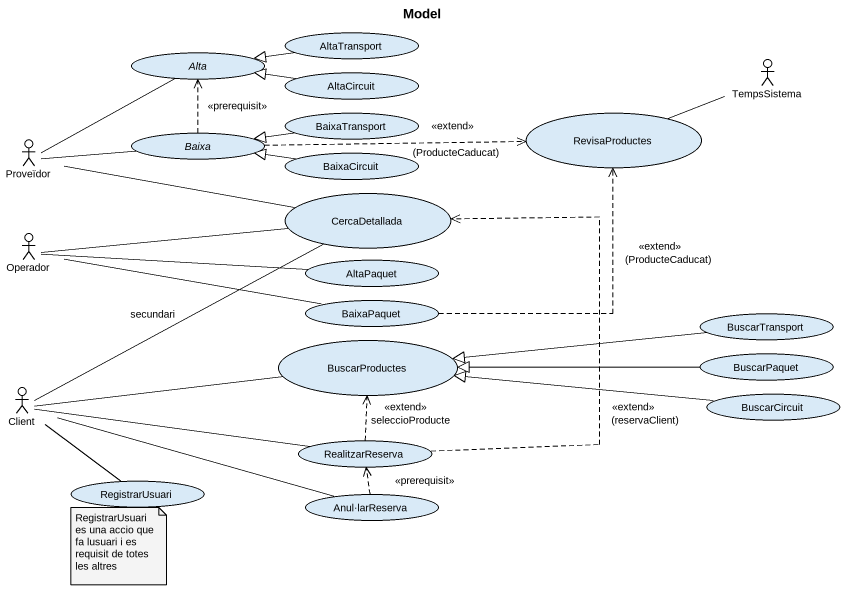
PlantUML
@startuml
title Model
usecase AltaTransport
usecase Alta
usecase AltaCircuit
actor TempsSistema
usecase BaixaTransport
usecase RevisaProductes
actor Proveïdor
usecase Baixa
usecase BaixaCircuit
usecase CercaDetallada
actor Operador
usecase AltaPaquet
usecase BuscarProductes
usecase BaixaPaquet
usecase BuscarTransport
usecase BuscarPaquet
actor Client
usecase BuscarCircuit
usecase RealitzarReserva
usecase RegistrarUsuari
usecase "Anul·larReserva" as Anul_larReserva
AltaTransport -left-|> Alta
AltaCircuit -left-|> Alta
BaixaTransport -left-|> Baixa
RevisaProductes -right- TempsSistema
Proveïdor -right- Alta
Proveïdor -right- Baixa
Proveïdor -right- CercaDetallada
Baixa .up.> Alta : <<prerequisit>>
Baixa .right.> RevisaProductes : <<extend>>\n(ProducteCaducat)
BaixaCircuit -left-|> Baixa
Operador -right- CercaDetallada
Operador -right- AltaPaquet
Operador -right- BaixaPaquet
BaixaPaquet .up.> RevisaProductes : <<extend>>\n(ProducteCaducat)
BuscarTransport -left-|> BuscarProductes
BuscarPaquet -left-|> BuscarProductes
Client -right- CercaDetallada : secundari
Client -right- BuscarProductes
Client -right- RealitzarReserva
Client -- RegistrarUsuari
Client -right- Anul_larReserva
BuscarCircuit -left-|> BuscarProductes
RealitzarReserva .up.> CercaDetallada : <<extend>>\n(reservaClient)
RealitzarReserva .up.> BuscarProductes : <<extend>>\nseleccioProducte
Anul_larReserva .up.> RealitzarReserva : <<prerequisit>>
note as N1
  RegistrarUsuari es una accio que fa lusuari i es requisit de totes les altres
end note
@enduml
